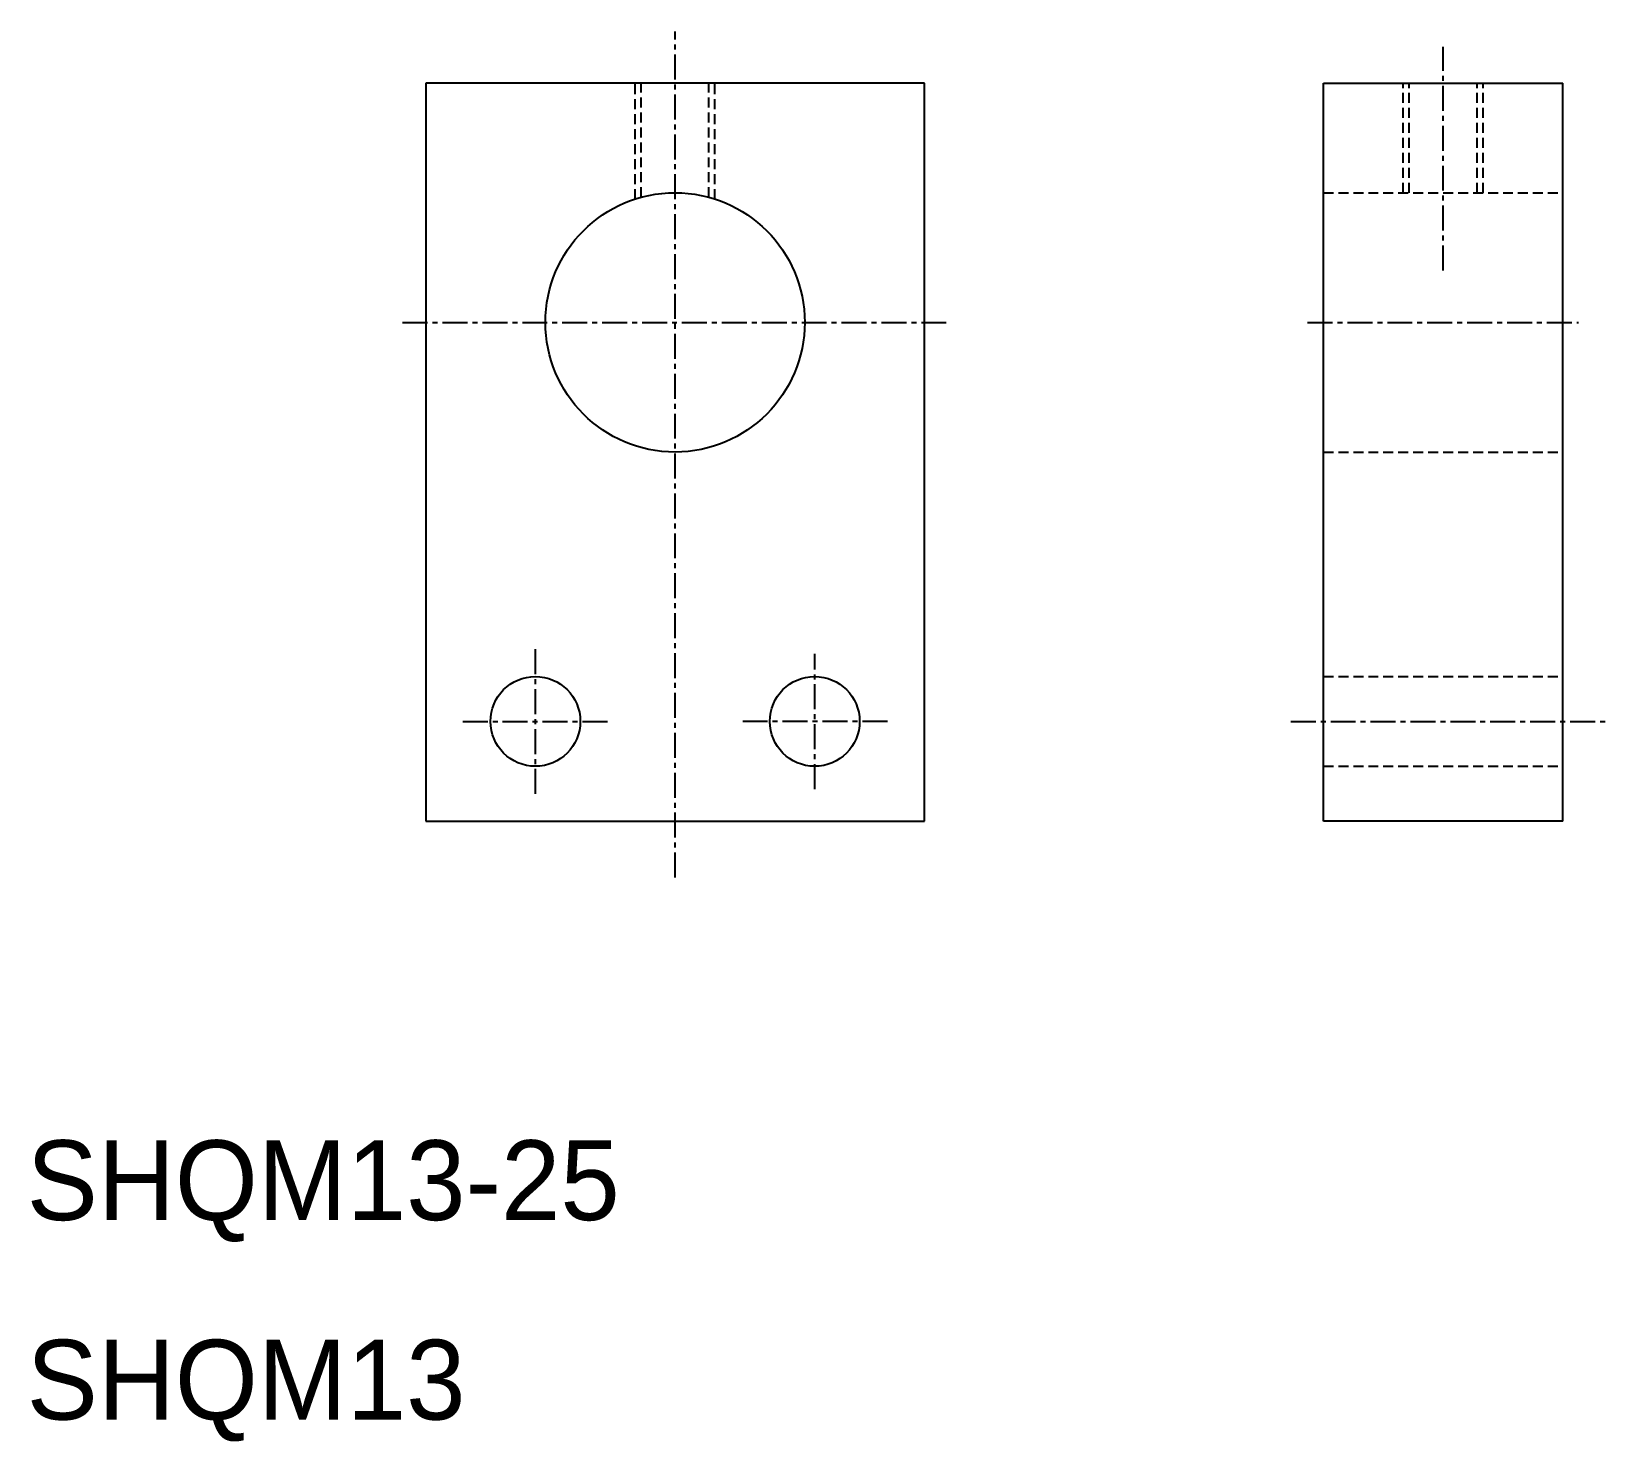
# Model space of a CAD drawing. Extents: x 10.2 to 89.2, y 8.9 to 79.6.
import ezdxf

# ---------------------------------------------------------------- set-up
doc = ezdxf.new("R2010")
doc.units = 0
doc.linetypes.add('CENTER', pattern=[2, 1.25, -0.25, 0.25, -0.25])
doc.linetypes.add('DASHED', pattern=[0.75, 0.5, -0.25])
doc.layers.get('0').update_dxf_attribs({"linetype": 'CONTINUOUS'})
doc.layers.add('CENTER', color=1, linetype='CENTER')

msp = doc.modelspace()

# ---------------------------------------------------------------- linework, layer by layer
at = {"color": 7, "linetype": 'CONTINUOUS'}
for p, q in [((55, 77), (30, 77)), ((30, 77), (30, 40)), ((55, 40), (55, 77)), ((75, 40), (75, 77)), ((75, 77), (87, 77)), ((87, 40), (87, 77)), ((30, 40), (55, 40)), ((87, 40), (75, 40))]:
    msp.add_line(p, q, dxfattribs=at)
at = {"color": 3, "linetype": 'DASHED'}
for p, q in [((40.5, 71.185), (40.5, 77)), ((40.8, 71.274), (40.8, 77)), ((44.2, 71.274), (44.2, 77)), ((44.5, 71.185), (44.5, 77)), ((79, 71.5), (79, 77)), ((79.3, 71.5), (79.3, 77)), ((82.7, 71.5), (82.7, 77)), ((83, 71.5), (83, 77)), ((75, 71.5), (87, 71.5)), ((75, 58.5), (87, 58.5)), ((75, 47.25), (87, 47.25)), ((75, 42.75), (87, 42.75))]:
    msp.add_line(p, q, dxfattribs=at)
at = {"color": 7, "linetype": 'CONTINUOUS'}
for centre, radius in [((42.5, 65), 6.5), ((35.5, 45), 2.25), ((49.5, 45), 2.25)]:
    msp.add_circle(centre, radius, dxfattribs=at)
at = {"layer": 'CENTER', "color": 1, "linetype": 'CENTER'}
for p, q in [((42.5, 37.174), (42.5, 79.583)), ((81, 67.605), (81, 78.816)), ((28.847, 65), (56.153, 65)), ((74.203, 65), (87.787, 65)), ((35.5, 41.363), (35.5, 48.637)), ((49.5, 41.607), (49.5, 48.393)), ((31.859, 45), (39.141, 45)), ((53.141, 45), (45.859, 45)), ((73.363, 45), (89.187, 45))]:
    msp.add_line(p, q, dxfattribs=at)

# ---------------------------------------------------------------- texts
at = {"color": 7, "linetype": 'CONTINUOUS'}
for s, p in [('SHQM13-25', (10, 20)), ('SHQM13', (10, 10))]:
    msp.add_text(s, height=4, dxfattribs=at).set_placement(p)

doc.saveas('drawing.dxf')
